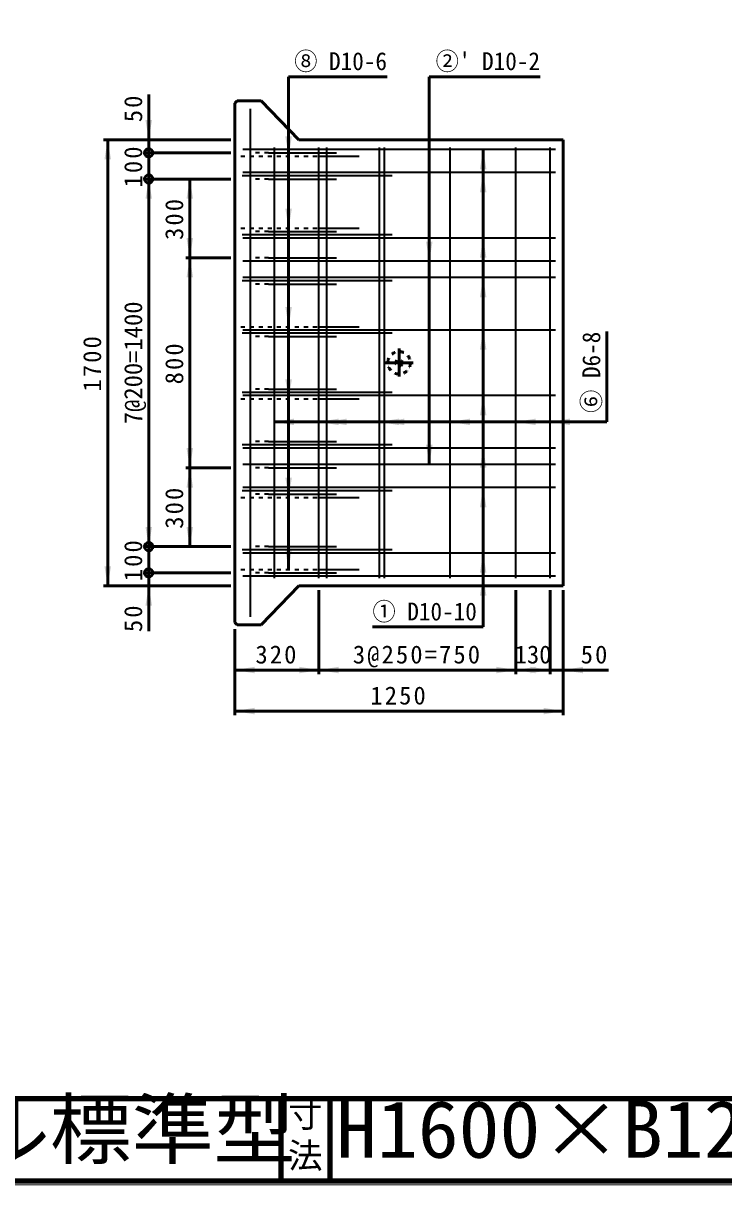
# Model space of a CAD drawing. Units: millimetres, scale not verified. Extents: x 100 to 4105, y 100 to 2870.
# Drawn here: x 2171 to 3025, y 100 to 1516 of the extents above; entities that cross this region are included whole.
import ezdxf
from ezdxf.enums import TextEntityAlignment as Align

# ---------------------------------------------------------------- set-up
doc = ezdxf.new("R2010")
doc.units = ezdxf.units.MM
doc.header["$LTSCALE"] = 5
doc.linetypes.add('USER2', pattern=[13.4, 10, -1.2, 1, -1.2])
doc.linetypes.add('USER3', pattern=[2.2, 1, -1.2])
doc.layers.add('V-nasSTD', color=7, linetype='Continuous', lineweight=50)
doc.styles.add('ＭＳ ゴシック', font='')
doc.styles.get('ＭＳ ゴシック').set_extended_font_data('MS Gothic')

msp = doc.modelspace()

# ---------------------------------------------------------------- hatches: boundary and pattern name
at = {"layer": 'V-nasSTD'}
for points in [[(2324.219, 1397.931), (2328.219, 1397.931), (2324.219, 1373.931), (2320.219, 1397.931)], [(2274.219, 1349.931), (2278.219, 1349.931), (2274.219, 1373.931), (2270.219, 1349.931)], [(2494.593, 1377.931), (2498.593, 1377.931), (2494.593, 1353.931), (2490.593, 1377.931)], [(2731.619, 1337.931), (2727.619, 1337.931), (2731.619, 1361.931), (2735.619, 1337.931)], [(2731.619, 1309.931), (2727.619, 1309.931), (2731.619, 1333.931), (2735.619, 1309.931)], [(2324.219, 1301.931), (2328.219, 1301.931), (2324.219, 1325.931), (2320.219, 1301.931)], [(2374.219, 1301.931), (2378.219, 1301.931), (2374.219, 1325.931), (2370.219, 1301.931)], [(2494.593, 1289.931), (2498.593, 1289.931), (2494.593, 1265.931), (2490.593, 1289.931)], [(2374.219, 1253.931), (2378.219, 1253.931), (2374.219, 1229.931), (2370.219, 1253.931)], [(2666.019, 1249.771), (2670.019, 1249.771), (2666.019, 1225.771), (2662.019, 1249.771)], [(2731.619, 1229.931), (2727.619, 1229.931), (2731.619, 1253.931), (2735.619, 1229.931)], [(2374.219, 1205.931), (2378.219, 1205.931), (2374.219, 1229.931), (2370.219, 1205.931)], [(2731.619, 1181.931), (2727.619, 1181.931), (2731.619, 1205.931), (2735.619, 1181.931)], [(2494.593, 1169.931), (2498.593, 1169.931), (2494.593, 1145.931), (2490.593, 1169.931)], [(2731.619, 1117.931), (2727.619, 1117.931), (2731.619, 1141.931), (2735.619, 1117.931)], [(2494.593, 1081.931), (2498.593, 1081.931), (2494.593, 1057.931), (2490.593, 1081.931)], [(2731.619, 1037.931), (2727.619, 1037.931), (2731.619, 1061.931), (2735.619, 1037.931)], [(2501.219, 1029.931), (2501.219, 1025.931), (2477.219, 1029.931), (2501.219, 1033.931)], [(2555.619, 1029.931), (2555.619, 1025.931), (2531.619, 1029.931), (2555.619, 1033.931)], [(2565.219, 1029.931), (2565.219, 1025.931), (2541.219, 1029.931), (2565.219, 1033.931)], [(2629.219, 1029.931), (2629.219, 1025.931), (2605.219, 1029.931), (2629.219, 1033.931)], [(2635.619, 1029.931), (2635.619, 1025.931), (2611.619, 1029.931), (2635.619, 1033.931)], [(2715.619, 1029.931), (2715.619, 1025.931), (2691.619, 1029.931), (2715.619, 1033.931)], [(2795.619, 1029.931), (2795.619, 1025.931), (2771.619, 1029.931), (2795.619, 1033.931)], [(2837.219, 1029.931), (2837.219, 1025.931), (2813.219, 1029.931), (2837.219, 1033.931)], [(2374.219, 997.931), (2378.219, 997.931), (2374.219, 973.931), (2370.219, 997.931)], [(2666.019, 1002.091), (2670.019, 1002.091), (2666.019, 978.091), (2662.019, 1002.091)], [(2731.619, 973.931), (2727.619, 973.931), (2731.619, 997.931), (2735.619, 973.931)], [(2374.219, 949.931), (2378.219, 949.931), (2374.219, 973.931), (2370.219, 949.931)], [(2494.593, 961.931), (2498.593, 961.931), (2494.593, 937.931), (2490.593, 961.931)], [(2731.619, 925.931), (2727.619, 925.931), (2731.619, 949.931), (2735.619, 925.931)], [(2324.219, 901.931), (2328.219, 901.931), (2324.219, 877.931), (2320.219, 901.931)], [(2374.219, 901.931), (2378.219, 901.931), (2374.219, 877.931), (2370.219, 901.931)], [(2494.593, 873.931), (2498.593, 873.931), (2494.593, 849.931), (2490.593, 873.931)], [(2731.619, 845.931), (2727.619, 845.931), (2731.619, 869.931), (2735.619, 845.931)], [(2274.219, 853.931), (2278.219, 853.931), (2274.219, 829.931), (2270.219, 853.931)], [(2731.619, 817.931), (2727.619, 817.931), (2731.619, 841.931), (2735.619, 817.931)], [(2324.219, 805.931), (2328.219, 805.931), (2324.219, 829.931), (2320.219, 805.931)], [(2453.219, 727.411), (2453.219, 723.411), (2429.219, 727.411), (2453.219, 731.411)], [(2507.619, 727.411), (2507.619, 723.411), (2531.619, 727.411), (2507.619, 731.411)], [(2555.619, 727.411), (2555.619, 723.411), (2531.619, 727.411), (2555.619, 731.411)], [(2747.619, 727.411), (2747.619, 723.411), (2771.619, 727.411), (2747.619, 731.411)], [(2795.619, 727.411), (2795.619, 723.411), (2771.619, 727.411), (2795.619, 731.411)], [(2789.219, 727.411), (2789.219, 723.411), (2813.219, 727.411), (2789.219, 731.411)], [(2853.219, 727.411), (2853.219, 723.411), (2829.219, 727.411), (2853.219, 731.411)], [(2453.219, 677.411), (2453.219, 673.411), (2429.219, 677.411), (2453.219, 681.411)], [(2805.219, 677.411), (2805.219, 673.411), (2829.219, 677.411), (2805.219, 681.411)]]:
    msp.add_hatch(color=256, dxfattribs=at).paths.add_polyline_path(points)

# ---------------------------------------------------------------- linework, layer by layer
for p, q in [((2494.593, 1450.731), (2614.593, 1450.731)), ((2494.593, 849.931), (2494.593, 1450.731)), ((2666.019, 1450.731), (2801.019, 1450.731)), ((2666.019, 978.091), (2666.019, 1450.731)), ((2324.219, 1373.931), (2324.219, 1428.931)), ((2432.099, 1421.451), (2429.219, 1418.571)), ((2429.219, 1418.571), (2429.219, 785.291)), ((2461.219, 1421.451), (2432.099, 1421.451)), ((2461.219, 1421.451), (2507.141, 1373.931)), ((2424.219, 1373.931), (2269.219, 1373.931)), ((2274.219, 1373.931), (2274.219, 829.931)), ((2324.219, 1357.931), (2324.219, 1373.931)), ((2829.219, 1373.931), (2507.141, 1373.931)), ((2829.219, 829.931), (2829.219, 1373.931)), ((2731.619, 779.931), (2731.619, 1361.931)), ((2424.219, 1357.931), (2319.219, 1357.931)), ((2324.219, 1357.931), (2324.219, 1325.931)), ((2424.219, 1325.931), (2319.219, 1325.931)), ((2324.219, 877.931), (2324.219, 1325.931)), ((2374.219, 1229.931), (2374.219, 1325.931)), ((2424.219, 1229.931), (2369.219, 1229.931)), ((2374.219, 973.931), (2374.219, 1229.931)), ((2882.219, 1029.931), (2882.219, 1139.931)), ((2477.219, 1029.931), (2882.219, 1029.931)), ((2424.219, 973.931), (2369.219, 973.931)), ((2374.219, 877.931), (2374.219, 973.931)), ((2424.219, 877.931), (2319.219, 877.931)), ((2324.219, 845.931), (2324.219, 877.931)), ((2424.219, 845.931), (2319.219, 845.931)), ((2324.219, 845.931), (2324.219, 829.931)), ((2424.219, 829.931), (2269.219, 829.931)), ((2324.219, 829.931), (2324.219, 774.931)), ((2507.141, 829.931), (2461.219, 782.411)), ((2829.219, 829.931), (2507.141, 829.931)), ((2531.619, 722.411), (2531.619, 824.931)), ((2771.619, 722.411), (2771.619, 824.931)), ((2813.219, 722.411), (2813.219, 824.931)), ((2829.219, 672.411), (2829.219, 824.931)), ((2429.219, 785.291), (2432.099, 782.411)), ((2432.099, 782.411), (2461.219, 782.411)), ((2596.619, 779.931), (2731.619, 779.931)), ((2429.219, 672.411), (2429.219, 777.411)), ((2429.219, 727.411), (2531.619, 727.411)), ((2531.619, 727.411), (2771.619, 727.411)), ((2771.619, 727.411), (2813.219, 727.411)), ((2813.219, 727.411), (2829.219, 727.411)), ((2829.219, 727.411), (2884.219, 727.411)), ((2829.219, 677.411), (2429.219, 677.411))]:
    msp.add_line(p, q, dxfattribs=at)
at = {"layer": 'V-nasSTD', "lineweight": 35}
for p, q in [((2447.939, 1411.531), (2447.939, 792.331)), ((2819.619, 1361.931), (2438.819, 1361.931)), ((2477.219, 839.531), (2477.219, 1364.331)), ((2531.619, 839.531), (2531.619, 1364.331)), ((2541.219, 839.531), (2541.219, 1364.331)), ((2605.219, 839.531), (2605.219, 1364.331)), ((2611.619, 839.531), (2611.619, 1364.331)), ((2691.619, 839.531), (2691.619, 1364.331)), ((2771.619, 839.531), (2771.619, 1364.331)), ((2813.219, 839.531), (2813.219, 1364.331)), ((2470.108, 1357.931), (2552.988, 1357.931)), ((2532.447, 1353.931), (2580.447, 1353.931)), ((2819.619, 1333.931), (2438.819, 1333.931)), ((2620.579, 1329.931), (2438.179, 1329.931)), ((2470.108, 1325.931), (2552.988, 1325.931)), ((2470.108, 1261.931), (2552.988, 1261.931)), ((2532.447, 1265.931), (2580.447, 1265.931)), ((2620.579, 1257.931), (2438.179, 1257.931)), ((2819.619, 1253.931), (2438.819, 1253.931)), ((2819.619, 1225.771), (2438.819, 1225.771)), ((2470.108, 1229.931), (2552.988, 1229.931)), ((2819.619, 1205.931), (2438.819, 1205.931)), ((2620.579, 1201.931), (2438.179, 1201.931)), ((2470.108, 1197.931), (2552.988, 1197.931)), ((2620.579, 1137.931), (2438.179, 1137.931)), ((2819.619, 1141.931), (2438.819, 1141.931)), ((2470.108, 1133.931), (2552.988, 1133.931)), ((2532.447, 1145.931), (2580.447, 1145.931)), ((2620.579, 1065.931), (2438.179, 1065.931)), ((2819.619, 1061.931), (2438.819, 1061.931)), ((2470.108, 1069.931), (2552.988, 1069.931)), ((2532.447, 1057.931), (2580.447, 1057.931)), ((2470.108, 1005.931), (2552.988, 1005.931)), ((2620.579, 1001.931), (2438.179, 1001.931)), ((2819.619, 997.931), (2438.819, 997.931)), ((2819.619, 978.091), (2438.819, 978.091)), ((2470.108, 973.931), (2552.988, 973.931)), ((2819.619, 949.931), (2438.819, 949.931)), ((2620.579, 945.931), (2438.179, 945.931)), ((2470.108, 941.931), (2552.988, 941.931)), ((2532.447, 937.931), (2580.447, 937.931)), ((2470.108, 877.931), (2552.988, 877.931)), ((2620.579, 873.931), (2438.179, 873.931)), ((2819.619, 869.931), (2438.819, 869.931)), ((2532.447, 849.931), (2580.447, 849.931)), ((2819.619, 841.931), (2438.819, 841.931)), ((2470.108, 845.931), (2552.988, 845.931))]:
    msp.add_line(p, q, dxfattribs=at)
at = {"layer": 'V-nasSTD', "linetype": 'USER3', "lineweight": 35}
for p, q in [((2436.259, 1353.931), (2532.447, 1353.931)), ((2470.108, 1357.931), (2451.619, 1357.931)), ((2470.108, 1325.931), (2451.619, 1325.931)), ((2436.259, 1265.931), (2532.447, 1265.931)), ((2470.108, 1261.931), (2451.619, 1261.931)), ((2470.108, 1229.931), (2451.619, 1229.931)), ((2470.108, 1197.931), (2451.619, 1197.931)), ((2436.259, 1145.931), (2532.447, 1145.931)), ((2470.108, 1133.931), (2451.619, 1133.931)), ((2470.108, 1069.931), (2451.619, 1069.931)), ((2436.259, 1057.931), (2532.447, 1057.931)), ((2470.108, 1005.931), (2451.619, 1005.931)), ((2470.108, 973.931), (2451.619, 973.931)), ((2436.259, 937.931), (2532.447, 937.931)), ((2470.108, 941.931), (2451.619, 941.931)), ((2470.108, 877.931), (2451.619, 877.931)), ((2436.259, 849.931), (2532.447, 849.931)), ((2470.108, 845.931), (2451.619, 845.931))]:
    msp.add_line(p, q, dxfattribs=at)
at = {"layer": 'V-nasSTD', "linetype": 'USER2'}
for p, q in [((2629.219, 1119.371), (2629.219, 1085.451)), ((2612.259, 1101.931), (2646.179, 1101.931))]:
    msp.add_line(p, q, dxfattribs=at)
at = {"layer": 'V-nasSTD', "lineweight": 100}
for p, q in [((105, 205), (4100, 205)), ((2485, 205), (2485, 105)), ((2545, 205), (2545, 105)), ((105, 105), (4100, 105))]:
    msp.add_line(p, q, dxfattribs=at)
at = {"layer": 'V-nasSTD', "lineweight": 13}
msp.add_lwpolyline([(100, 100), (100, 2870), (4105, 2870), (4105, 100)], close=True, dxfattribs=at)
at = {"layer": 'V-nasSTD'}
for centre in [(2324.219, 1357.931), (2324.219, 1325.931), (2324.219, 877.931), (2324.219, 845.931)]:
    msp.add_circle(centre, 5, dxfattribs=at)
at = {"layer": 'V-nasSTD', "linetype": 'USER3'}
for radius in [13.76, 4]:
    msp.add_circle((2629.219, 1101.931), radius, dxfattribs=at)

# ---------------------------------------------------------------- texts
at = {"layer": 'V-nasSTD', "style": 'ＭＳ ゴシック', "width": 0.95}
for s, p in [('⑧ D10-6', (2557.958, 1480.539)), ("②' D10-2", (2737.305, 1480.539)), ('① D10-10', (2660.334, 809.739))]:
    msp.add_text(s, height=21.85, dxfattribs=at).set_placement(p, align=Align.TOP_CENTER)
at = {"layer": 'V-nasSTD', "style": 'ＭＳ ゴシック'}
msp.add_text('7@200=1400', height=21.99, rotation=90, dxfattribs=at).set_placement((2294.219, 1101.931), align=Align.TOP_CENTER)
at = {"layer": 'V-nasSTD', "style": 'ＭＳ ゴシック', "width": 0.95}
msp.add_text('⑥ D6-8', height=21.85, rotation=90, dxfattribs=at).set_placement((2852.411, 1090.375), align=Align.TOP_CENTER)
at = {"layer": 'V-nasSTD', "style": 'ＭＳ ゴシック'}
msp.add_text('130', height=21.99, dxfattribs=at).set_placement((2792.419, 757.411), align=Align.TOP_CENTER)
at = {"layer": 'V-nasSTD', "style": 'ＭＳ ゴシック', "width": 1.05}
for s, p in [('1stタッチウォール標準型', (1356.25, 202.47)), ('H1600×B1250×L1997×t100', (2552.5, 202.508))]:
    msp.add_text(s, height=69.65, dxfattribs=at).set_placement(p, align=Align.TOP_LEFT)
at = {"layer": 'V-nasSTD', "style": 'ＭＳ ゴシック'}
for s, p in [('寸', (2493.982, 200.999)), ('法', (2493.976, 151.01))]:
    msp.add_text(s, height=30.79, dxfattribs=at).set_placement(p, align=Align.TOP_LEFT)
at = {"layer": 'V-nasSTD', "char_height": 21.99, "attachment_point": 2, "rotation": 90, "style": 'ＭＳ ゴシック'}
for s, insert in [('\\T1.17;50', (2294.219, 1412.681)), ('\\T1.17;100', (2294.219, 1341.931)), ('\\T1.17;300', (2344.219, 1277.931)), ('\\T1.17;1700', (2244.219, 1101.931)), ('\\T1.17;800', (2344.219, 1101.931)), ('\\T1.17;300', (2344.219, 925.931)), ('\\T1.17;100', (2294.219, 861.931)), ('\\T1.17;50', (2294.219, 791.181))]:
    msp.add_mtext(s, dxfattribs=dict(at, insert=insert))
at = {"layer": 'V-nasSTD', "char_height": 21.99, "attachment_point": 2, "style": 'ＭＳ ゴシック'}
for s, insert in [('\\T1.17;320', (2480.419, 757.411)), ('\\T1.17;3@250=750', (2651.619, 757.411)), ('\\T1.17;50', (2867.969, 757.411)), ('\\T1.17;1250', (2629.219, 707.411))]:
    msp.add_mtext(s, dxfattribs=dict(at, insert=insert))

doc.saveas('drawing.dxf')
